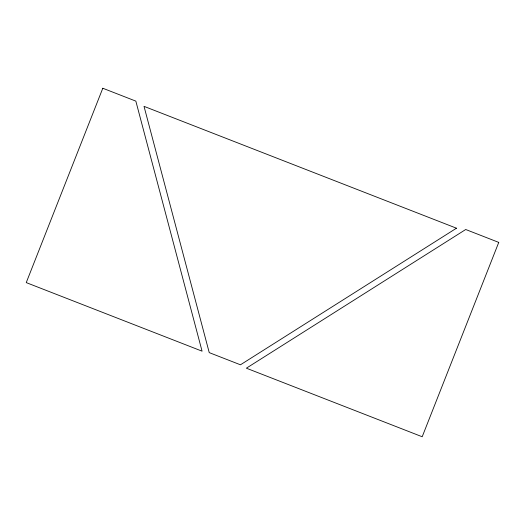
<?xml version="1.0" encoding="UTF-8"?>
<svg xmlns="http://www.w3.org/2000/svg" width="525" height="525" viewBox="0 0 525 525"><rect width="100%" height="100%" fill="white"/><g stroke="black" fill="none" stroke-linecap="round" stroke-linejoin="round"><path stroke-width="0.79" d="M102.802 88.246L26.25 282.608L202.073 351.173L135.844 101.128L102.802 88.246M498.75 242.393L422.198 436.754L246.376 368.189L465.714 229.51L498.75 242.393M456.468 228.204L240.457 364.796L209.239 352.623L144.021 106.352L456.468 228.204"/></g></svg>
